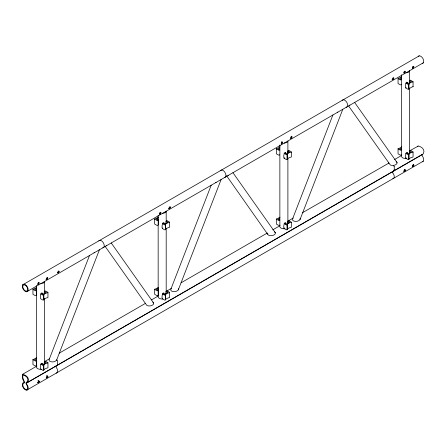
<?xml version="1.0" encoding="UTF-8"?>
<svg xmlns="http://www.w3.org/2000/svg" width="446" height="446" viewBox="0 0 446 446"><rect width="100%" height="100%" fill="white"/><g stroke="black" fill="none" stroke-linecap="round" stroke-linejoin="round"><path stroke-width="0.67" d="M89.523 255.435L49.227 359.292L49.082 360.457L49.963 361.422C52.149 362.364 55.02 362.035 56.603 360.145L56.642 359.822M111.244 242.97L153.658 303.029L153.513 304.194C151.93 306.084 149.059 306.413 146.873 305.471L105.234 246.521M211.22 185.174L170.924 289.03L170.779 290.195L171.66 291.16C173.851 292.102 176.722 291.773 178.3 289.883L178.445 288.718M232.94 172.708L275.355 232.767L275.21 233.933C273.632 235.822 270.755 236.151 268.57 235.209L267.689 234.245L267.79 233.403M332.917 114.912L292.621 218.769L292.476 219.928L293.362 220.898C295.547 221.84 298.419 221.511 300.002 219.622L300.147 218.456M354.637 102.446L397.052 162.506L396.907 163.671C395.329 165.561 392.458 165.89 390.267 164.948L348.627 105.997M42.442 293.094L41.84 293.691L43.022 294.232L46.245 292.37L45.063 291.69C43.574 292.905 44.544 290.424 45.643 291.037L47.951 292.37L47.951 297.571C46.529 297.867 43.976 298.619 43.753 299.996L43.022 300.136L40.714 298.803C39.493 297.911 41.339 289.565 42.442 294.321M42.442 363.356L41.84 363.958L43.022 364.499L46.245 362.637L45.063 361.951C43.574 363.167 44.544 360.686 45.643 361.305L47.951 362.637L47.951 367.833C46.529 368.134 43.976 368.887 43.753 370.258L43.022 370.397L40.714 369.065C39.493 368.173 41.339 359.827 42.442 364.588M164.15 222.822L163.554 223.424L164.73 223.964L167.958 222.102L166.776 221.422C165.288 222.638 166.258 220.151 167.356 220.77L169.658 222.102L169.658 227.304C168.242 227.599 165.683 228.352 165.46 229.723L164.73 229.868L162.422 228.536C161.207 227.638 163.052 219.293 164.15 224.054M164.15 293.089L163.554 293.685L164.73 294.226L167.958 292.364L166.776 291.684C165.288 292.899 166.258 290.418 167.356 291.032L169.658 292.364L169.658 297.566C168.242 297.861 165.683 298.614 165.46 299.991L164.73 300.13L162.422 298.798C161.207 297.906 163.052 289.56 164.15 294.315M285.853 152.56L285.25 153.162L286.432 153.703L289.655 151.841L288.473 151.161C286.984 152.376 287.96 149.889 289.053 150.508L291.361 151.841L291.361 157.037C289.939 157.338 287.386 158.09 287.163 159.462L286.432 159.607L284.124 158.274C282.903 157.377 284.749 149.031 285.853 153.792M285.853 222.827L285.25 223.424L286.432 223.964L289.655 222.102L288.473 221.422C286.984 222.638 287.96 220.157 289.053 220.77L291.361 222.102L291.361 227.304C289.939 227.599 287.386 228.352 287.163 229.729L286.432 229.868L284.124 228.536C282.903 227.638 284.749 219.298 285.853 224.054M407.549 82.298L406.947 82.9L408.129 83.441L411.357 81.579L410.175 80.899C408.687 82.109 409.657 79.628 410.749 80.247L413.057 81.858C408.815 82.343 407.755 85.108 408.859 89.2L408.129 89.339L405.821 88.007C404.6 87.115 406.445 78.769 407.549 83.53M407.549 152.56L406.947 153.162L408.129 153.703L411.357 151.841L410.175 151.161C408.687 152.376 409.657 149.895 410.749 150.508L413.057 151.841L413.057 157.042C411.641 157.338 409.082 158.09 408.859 159.467L408.129 159.607L405.821 158.274C404.6 157.377 406.445 149.036 407.549 153.792M47.951 292.654C46.529 292.95 43.976 293.702 43.753 295.079L43.022 295.219L40.714 293.886M47.951 362.916C46.529 363.211 43.976 363.969 43.753 365.341L43.022 365.48L40.714 364.148M169.658 222.381C168.242 222.682 165.683 223.435 165.46 224.806L164.73 224.946L162.422 223.613M169.658 292.648C168.242 292.944 165.683 293.697 165.46 295.068L164.73 295.213L162.422 293.881M291.361 152.119C289.939 152.42 287.386 153.173 287.163 154.545L286.432 154.684L284.124 153.352M291.361 222.387C289.939 222.682 287.386 223.435 287.163 224.806L286.432 224.951L284.124 223.619M408.82 83.971L408.859 84.283L408.129 84.422L405.821 83.09M413.057 152.119C411.641 152.42 409.082 153.173 408.859 154.545L408.129 154.684L405.821 153.357M409.601 150.837L418.432 145.998C422.15 147.029 425.384 149.817 423.282 153.837L26.615 382.952L26.732 384.274A4.159 2.397 60 0 1 27.513 389.849A4.159 2.397 60 0 1 23.008 387.251A4.159 2.397 60 0 1 23.794 382.579L23.906 381.386L22.74 379.295L22.322 377.405L22.517 374.345L36.94 366.015M422.117 154.584L422.228 155.91A4.159 2.397 60 0 1 422.228 161.786M394.247 169.435L393.851 170.857L393.205 171.364M408.82 88.888L412.087 86.92L413.057 86.775L413.057 81.579M56.603 360.145L99.419 249.793M178.3 289.883L221.116 179.532M300.002 219.622L342.812 109.27M162.422 228.536L162.695 227.956M162.422 298.798L162.695 298.218M284.124 158.274L284.397 157.694M284.124 228.536L284.397 227.956M405.821 88.007L406.094 87.433M405.821 158.274L406.094 157.694M417.824 146.349L418.013 145.981M36.795 288.172L34.643 289.409L35.825 290.09C37.313 288.88 36.343 291.361 35.251 290.742L32.943 289.409M36.683 289.867L36.683 294.784L36.254 295.503L35.251 295.659L32.943 294.327L32.943 289.131L33.913 288.991L36.6 287.436M36.683 360.742L36.683 365.045L36.254 365.77L35.251 365.926L32.943 364.594L32.943 359.392L33.913 359.253L36.6 357.703M158.397 220.213L158.397 224.516L157.962 225.236L156.959 225.392L154.65 224.059L154.65 218.858L155.626 218.718L158.313 217.169M158.508 288.161L156.356 289.404L157.538 290.084C159.027 288.869 158.057 291.355 156.959 290.736L154.65 289.404M158.397 289.861L158.397 294.778L157.962 295.497L156.959 295.653L154.65 294.321L154.65 289.125L155.626 288.986L158.313 287.43M44.483 281.967L43.407 283.043L40.753 283.667M166.191 211.699L165.12 212.775L162.461 213.394M287.893 141.438L286.817 142.514L284.163 143.133M409.59 71.176L408.514 72.252L405.86 72.871M37.938 284.174L38.902 282.664M57.896 272.651L58.861 271.14M159.635 213.913L160.599 212.402M281.331 143.651L282.307 142.402L281.71 141.672M290.82 138.176L291.79 136.928L291.193 136.192M404.009 72.826L404.974 71.315M412.528 67.909L413.492 66.393M279.748 149.984L278.661 150.213L276.353 148.88M279.748 154.901L278.661 155.13L276.353 153.798L276.353 148.596L277.323 148.457L280.01 146.907M401.445 79.717L400.357 79.951L398.049 78.619M401.445 84.64L400.357 84.868L398.049 83.536L398.049 78.334L399.025 78.195L401.712 76.645M279.748 220.246L278.661 220.475L276.353 219.142M279.748 225.163L278.661 225.392L276.353 224.059L276.353 218.863L277.323 218.718L280.01 217.169M401.445 149.984L400.357 150.213L398.049 148.88M401.445 154.901L400.357 155.13L398.049 153.798L398.049 148.602L399.025 148.457L401.712 146.907M26.615 382.952L27.78 382.205C29.888 378.18 26.648 375.393 22.93 374.361L22.517 374.345M22.696 284.821L419.29 55.845M26.71 291.773A4.159 2.397 60 0 0 26.71 285.897A4.159 2.397 60 0 0 22.3 286.287A4.159 2.397 60 0 0 26.71 291.773L423.304 62.797M158.508 217.899L156.356 219.142L157.538 219.822C159.027 218.607 158.057 221.088 156.959 220.475L154.65 219.142M279.67 147.949L278.053 149.02L278.99 149.561L279.815 149.226M401.367 77.688L399.755 78.758L400.692 79.299L401.729 78.953M36.795 358.433L34.643 359.671L35.825 360.357C37.313 359.142 36.343 361.622 35.251 361.004L32.943 359.671M279.67 218.211L278.053 219.281L278.99 219.822L279.815 219.488M401.367 147.949L399.755 149.02L400.692 149.561L401.729 149.215M44.756 361.505L49.562 358.729M59.206 353.165L145.474 303.358M151.506 299.874L158.743 295.692M165.984 291.517L171.415 288.378M181.065 282.809L267.332 233.002M272.762 229.868L279.999 225.687M287.241 221.511L293.273 218.027M302.321 212.803L389.001 163.013M394.576 159.512L401.785 155.347M27.156 382.724L422.652 154.361M37.648 382.651L38.902 381.469L38.668 380.739L37.966 380.706M46.15 377.762L47.443 376.547L47.198 375.788L46.479 375.755M403.68 171.32L404.974 170.099L404.728 169.346M412.215 166.369L413.47 165.193L413.236 164.457M26.732 390.155L423.304 161.168M393.227 171.375L392.664 171.587L392.781 172.914M337.388 112.241L337.834 112.147M215.691 182.503L216.132 182.408M93.989 252.765L94.435 252.67M349.586 105.2L349.971 105.139M227.889 175.462L228.274 175.401M106.187 245.724L106.572 245.662M392.017 79.488L393.288 78.752L393.534 77.916M168.566 208.499L169.837 207.764L170.082 206.927M45.905 279.319L47.176 278.583L47.421 277.746M406.652 158.453L404.5 158.453L402.638 157.834L401.562 156.758L401.562 74.805M284.955 228.714L282.803 228.714L280.941 228.096L279.865 227.02L279.865 145.034M162.823 298.976L161.101 298.976L159.239 298.357L158.163 297.281L158.163 215.295M41.545 369.249L39.393 369.249L37.531 368.625L36.455 367.549L36.455 285.563M396.171 161.541L397.052 162.506M274.474 231.803L275.355 232.767M152.772 302.065L153.658 303.029M393.64 165.689L394.27 166.759M57.043 360.05L57.651 361.104L57.651 363.797L57.233 365.202L56.068 365.949L56.179 367.275A4.159 2.397 60 0 1 56.179 373.151M226.529 175.691L267.689 234.245M392.686 172.736L392.803 172.925A4.159 2.397 60 0 1 392.803 178.807M413.057 86.496L413.057 86.775M409.59 70.719L409.59 83.001M409.59 87.873L409.59 153.279M409.378 81.244L409.378 83.084M409.378 151.506L409.378 153.352M408.926 84.054L408.926 88.971M408.926 154.316L408.926 159.233M408.82 154.232L408.82 159.15M394.247 166.748L394.27 169.452M287.893 140.981L287.893 153.268M287.893 158.358L287.893 223.541M287.681 151.506L287.681 153.352M287.681 221.768L287.681 223.613M287.224 154.316L287.224 159.233M287.224 224.578L287.224 229.495M287.124 154.232L287.124 159.15M287.124 224.494L287.124 229.411M166.191 211.242L166.191 221.439M166.191 228.397L166.191 291.712M165.979 221.768L165.979 223.613M165.979 292.03L165.979 293.875M165.527 224.578L165.527 229.495M165.527 294.839L165.527 299.757M165.427 224.494L165.427 229.411M165.427 294.756L165.427 299.679M44.483 281.51L44.483 291.712M44.483 298.669L44.483 361.985M44.271 292.035L44.271 293.881M44.271 362.297L44.271 364.142M43.814 294.845L43.814 299.762M43.814 365.107L43.814 370.029M43.714 294.761L43.714 299.684M43.714 365.029L43.714 369.946M342.154 100.378A4.159 2.397 60 0 1 346.776 102.346A4.159 2.397 60 0 1 346.168 107.335M220.452 170.645A4.159 2.397 60 0 1 225.079 172.608A4.159 2.397 60 0 1 224.472 177.597M418.214 56.469A4.159 2.397 60 0 1 422.841 58.432A4.159 2.397 60 0 1 422.228 63.421M98.756 240.907A4.159 2.397 60 0 1 103.377 242.869A4.159 2.397 60 0 1 102.77 247.859M37.893 284.074L37.871 284.515L38.428 284.453L39.393 282.942L38.802 282.474L38.094 282.881L37.893 284.074M39.399 381.598L38.819 382.534L38.133 382.93L37.849 382.64L38.456 380.984L39.153 381.018L39.399 381.598M46.412 279.157L46.39 279.597L46.947 279.536L47.912 278.025L47.321 277.557L46.613 277.964L46.412 279.157M47.939 376.669L47.343 377.634L46.635 378.041L46.339 377.745L46.969 376.034L47.689 376.067L47.939 376.669M57.852 272.551L57.829 272.991L58.387 272.93L59.351 271.419L58.761 270.951L58.052 271.358L57.852 272.551M159.584 213.812L159.568 214.258L160.12 214.197L161.084 212.681L160.499 212.212L159.791 212.619L159.584 213.812M169.073 208.338L169.051 208.778L169.608 208.717L170.573 207.206L169.982 206.738L169.274 207.145L169.073 208.338M281.287 143.551L281.264 143.991L281.822 143.935L282.786 142.419L282.195 141.951L281.487 142.358L281.287 143.551M290.77 138.076L290.747 138.516L291.305 138.455L292.269 136.944L291.678 136.476L290.97 136.883L290.77 138.076M392.519 79.332L392.502 79.773L393.054 79.711L394.024 78.201L393.433 77.727L392.725 78.139L392.519 79.332M403.959 72.726L403.942 73.166L404.494 73.105L405.459 71.594L404.873 71.126L404.165 71.533L403.959 72.726M405.47 170.227L404.873 171.192L404.165 171.599L403.87 171.297L404.494 169.591L405.219 169.625L405.47 170.227M412.483 67.809L412.461 68.249L413.013 68.188L413.983 66.677L413.392 66.209L412.684 66.616L412.483 67.809M413.966 165.321L413.386 166.258L412.701 166.653L412.416 166.364L413.024 164.708L413.721 164.736L413.966 165.321M24.53 382.311L24.034 383.209A3.468 2.001 60 0 0 23.382 387.1A3.468 2.001 60 0 0 27.139 389.274A3.468 2.001 60 0 0 26.487 384.625L25.991 383.159L26.152 382.317L27.306 381.759C29.096 378.526 26.504 376.006 23.415 375.203L22.807 375.554L22.807 377.684L24.53 382.311M388.566 162.985L388.371 163.353L388.583 162.996M22.785 286.572A3.468 2.001 60 0 0 26.465 291.143A3.468 2.001 60 0 0 26.465 286.243A3.468 2.001 60 0 0 22.785 286.572"/></g></svg>
